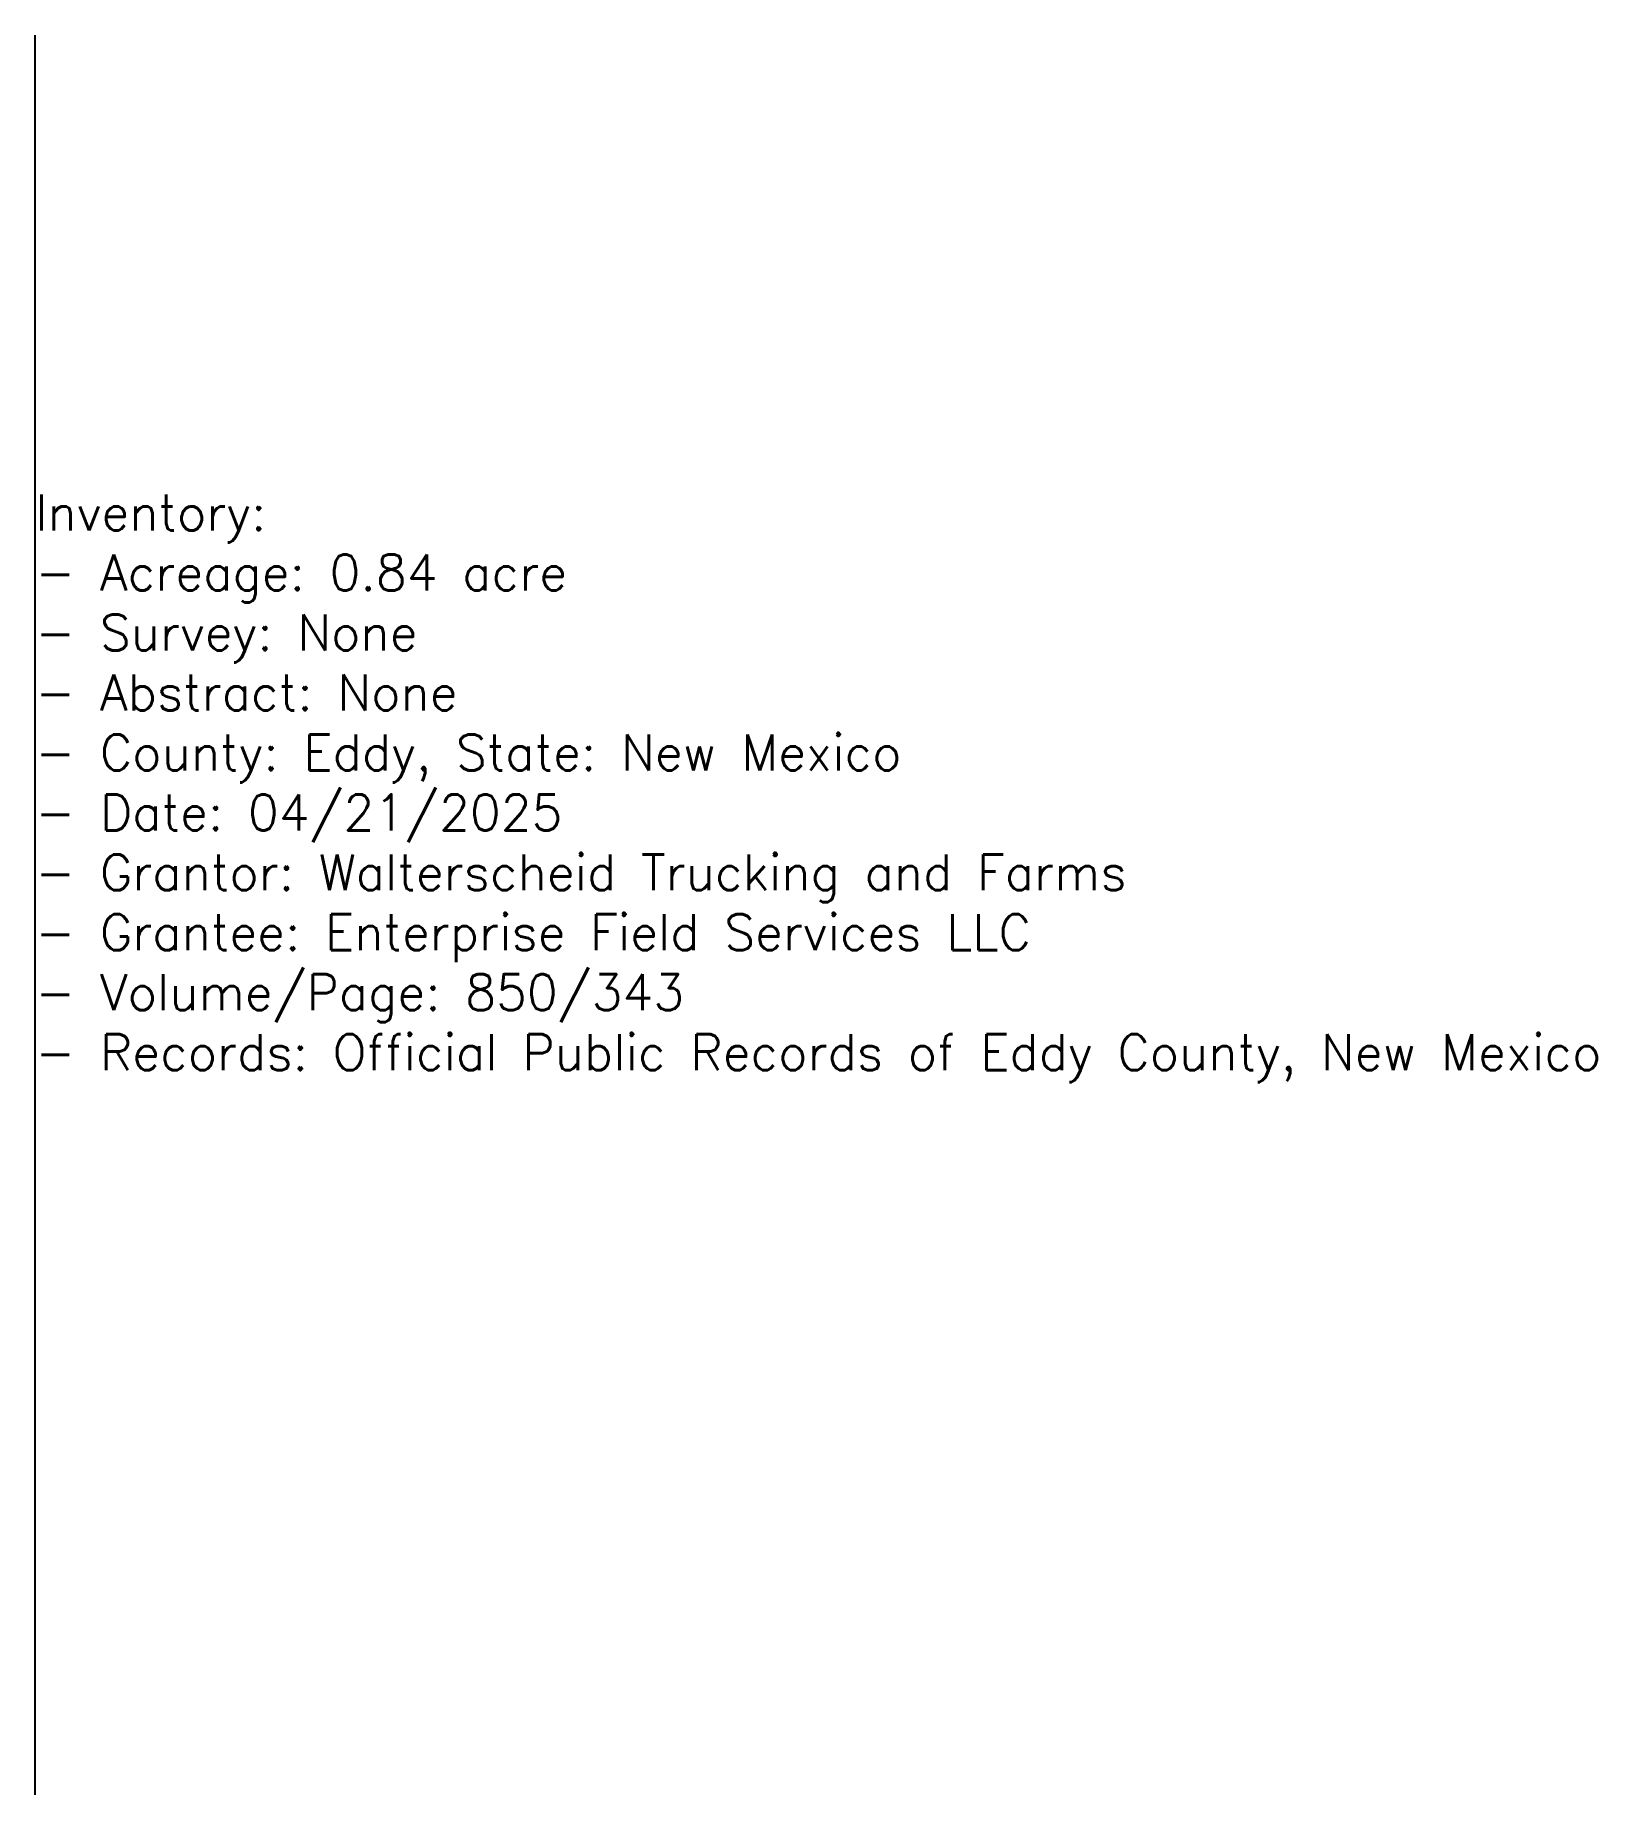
# Model space of a CAD drawing. Header units: feet. Extents: x 0 to 1085, y 0 to 1222.
import ezdxf

# ---------------------------------------------------------------- set-up
doc = ezdxf.new("R2010")
doc.units = ezdxf.units.FT
doc.header["$MEASUREMENT"] = 0
doc.styles.get("Standard").update_dxf_attribs({"font": 'simplex.shx'})

msp = doc.modelspace()

# ---------------------------------------------------------------- linework, layer by layer
msp.add_lwpolyline([(0, 0), (0, 1168.79), (0, 1222.5), (0, 1222.5)])

# ---------------------------------------------------------------- texts
at = {"insert": (0, 903.4475), "char_height": 25, "attachment_point": 1}
msp.add_mtext('Inventory:^J- Acreage: 0.84 acre^J- Survey: None^J- Abstract: None^J- County: Eddy, State: New Mexico^J- Date: 04/21/2025^J- Grantor: Walterscheid Trucking and Farms^J- Grantee: Enterprise Field Services LLC^J- Volume/Page: 850/343^J- Records: Official Public Records of Eddy County, New Mexico', dxfattribs=at)

doc.saveas('drawing.dxf')
